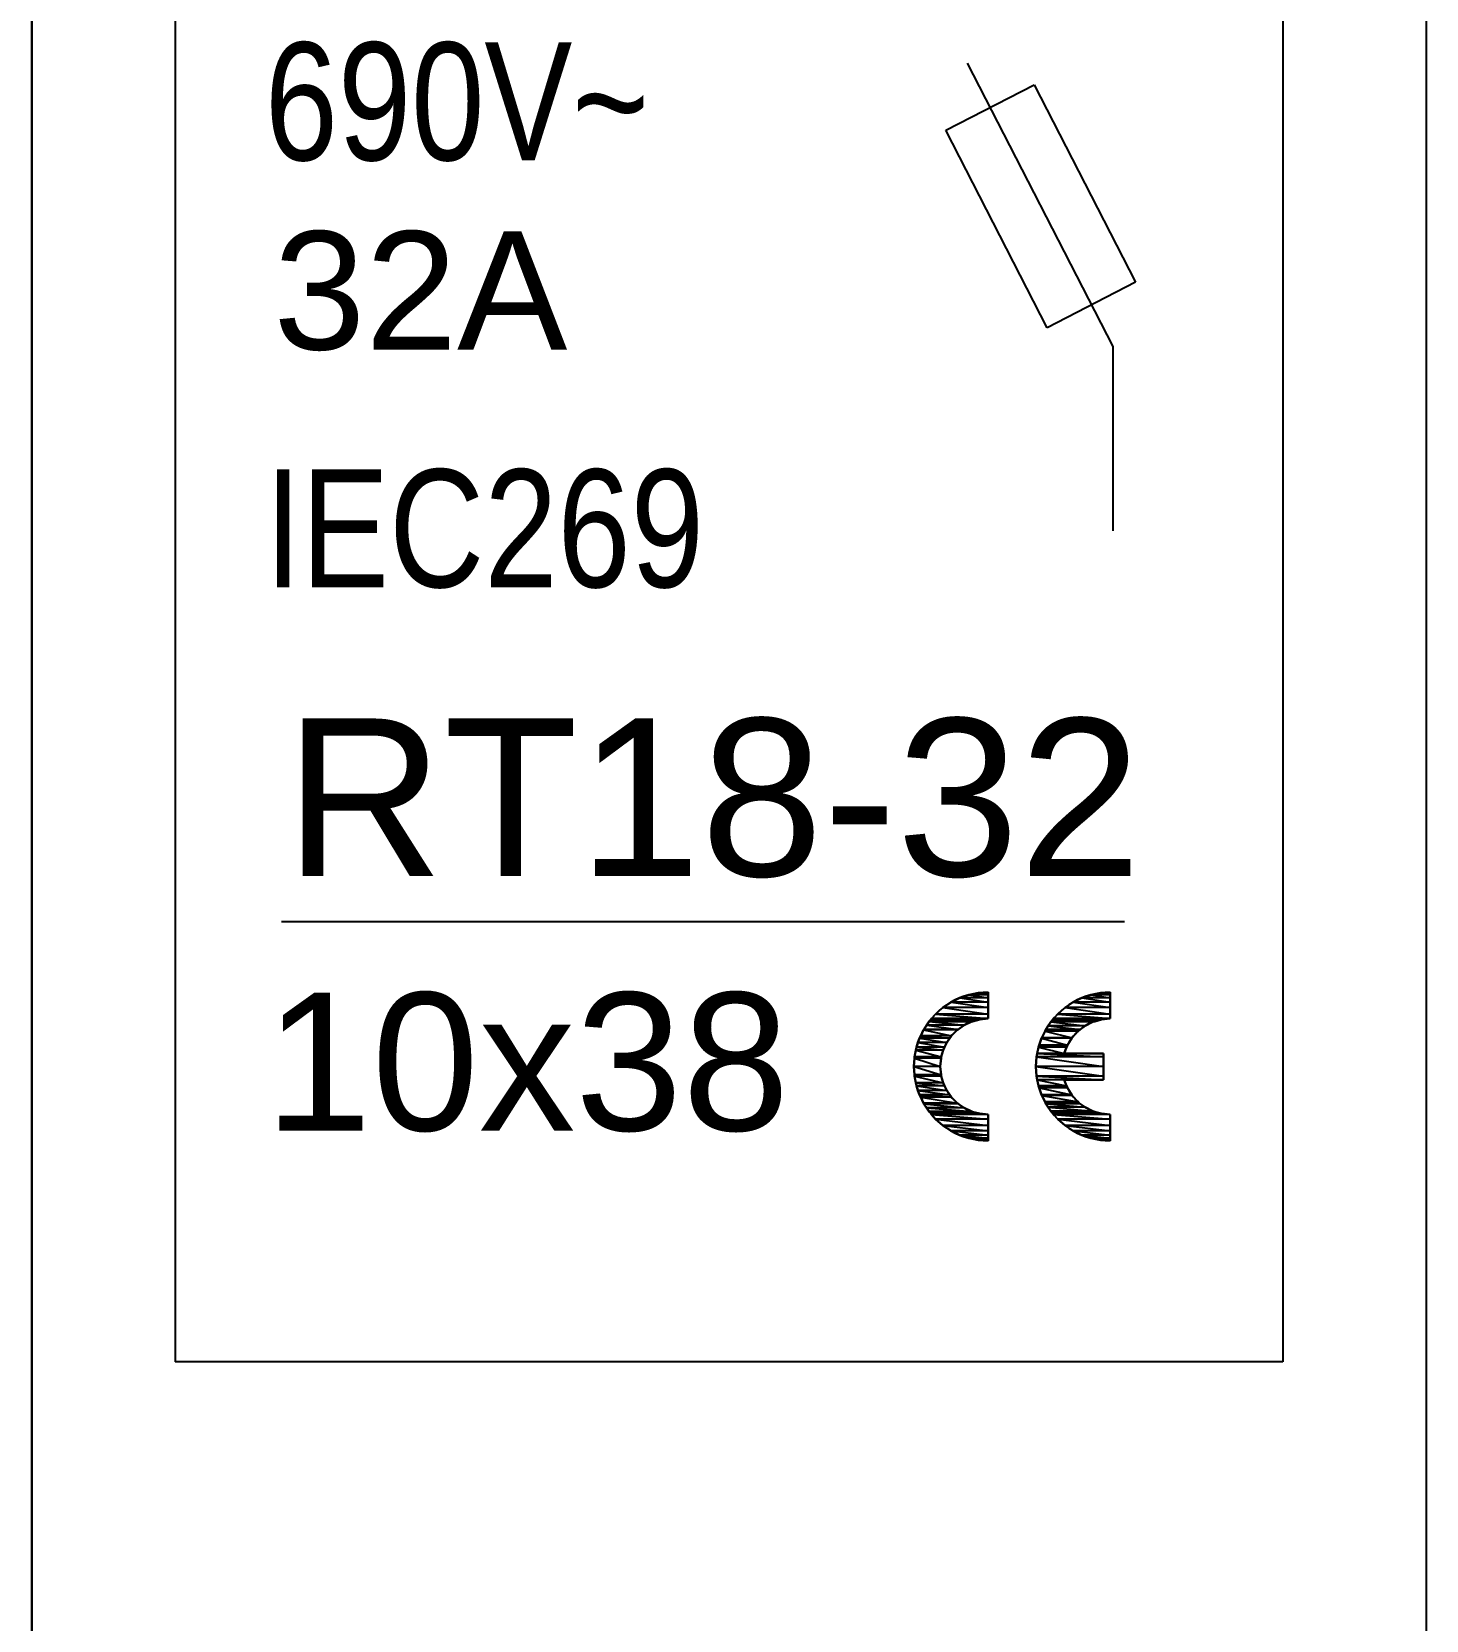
# Model space of a CAD drawing. Header units: millimetres. Extents: x 173893 to 258446, y -176540 to -123824.
# Drawn here: x 197150.57 to 197168.54, y -139303.02 to -139282.55 of the extents above; entities that cross this region are included whole.
import ezdxf

# ---------------------------------------------------------------- set-up
doc = ezdxf.new("R2010")
doc.units = ezdxf.units.MM
doc.header["$LTSCALE"] = 3
doc.layers.add('DUT', color=7, linetype='Continuous')
doc.styles.add('Arial', font='arial.ttf')

msp = doc.modelspace()

# ---------------------------------------------------------------- linework, layer by layer
for p, q in [((197150.565, -139240.659), (197150.565, -139320.141)), ((197150.565, -139320.141), (197150.565, -139240.659)), ((197168.537, -139240.659), (197168.537, -139320.141)), ((197152.413, -139268.301), (197152.413, -139299.688)), ((197166.69, -139268.301), (197166.69, -139299.688)), ((197162.621, -139282.951), (197164.498, -139286.604)), ((197162.344, -139283.813), (197163.484, -139283.228)), ((197163.484, -139283.228), (197164.792, -139285.775)), ((197163.652, -139286.36), (197162.344, -139283.813)), ((197164.792, -139285.775), (197163.652, -139286.36)), ((197164.498, -139286.604), (197164.498, -139288.978)), ((197153.783, -139294.01), (197164.647, -139294.01)), ((197162.412, -139295.052), (197162.36, -139295.085)), ((197162.467, -139295.023), (197162.412, -139295.052)), ((197162.523, -139294.997), (197162.467, -139295.023)), ((197162.581, -139294.975), (197162.523, -139294.997)), ((197162.641, -139294.957), (197162.581, -139294.975)), ((197162.702, -139294.943), (197162.641, -139294.957)), ((197162.764, -139294.933), (197162.702, -139294.943)), ((197162.827, -139294.926), (197162.764, -139294.933)), ((197162.891, -139294.924), (197162.827, -139294.926)), ((197162.891, -139294.924), (197162.891, -139294.924)), ((197163.986, -139295.052), (197163.933, -139295.085)), ((197164.04, -139295.023), (197163.986, -139295.052)), ((197164.097, -139294.997), (197164.04, -139295.023)), ((197164.155, -139294.975), (197164.097, -139294.997)), ((197164.215, -139294.957), (197164.155, -139294.975)), ((197164.275, -139294.943), (197164.215, -139294.957)), ((197164.338, -139294.933), (197164.275, -139294.943)), ((197164.401, -139294.926), (197164.338, -139294.933)), ((197164.464, -139294.924), (197164.401, -139294.926)), ((197164.464, -139294.924), (197164.464, -139294.924)), ((197162.173, -139295.248), (197162.133, -139295.297)), ((197162.216, -139295.203), (197162.173, -139295.248)), ((197162.261, -139295.16), (197162.216, -139295.203)), ((197162.309, -139295.121), (197162.261, -139295.16)), ((197162.36, -139295.085), (197162.309, -139295.121)), ((197163.746, -139295.248), (197163.706, -139295.297)), ((197163.789, -139295.203), (197163.746, -139295.248)), ((197163.835, -139295.16), (197163.789, -139295.203)), ((197163.883, -139295.121), (197163.835, -139295.16)), ((197163.933, -139295.085), (197163.883, -139295.121)), ((197162.032, -139295.459), (197162.006, -139295.517)), ((197162.062, -139295.403), (197162.032, -139295.459)), ((197162.096, -139295.348), (197162.062, -139295.403)), ((197162.062, -139295.403), (197162.062, -139295.403)), ((197162.133, -139295.297), (197162.096, -139295.348)), ((197162.456, -139295.444), (197162.428, -139295.473)), ((197162.485, -139295.417), (197162.456, -139295.444)), ((197162.516, -139295.391), (197162.485, -139295.417)), ((197162.549, -139295.368), (197162.516, -139295.391)), ((197162.583, -139295.347), (197162.549, -139295.368)), ((197162.618, -139295.328), (197162.583, -139295.347)), ((197162.654, -139295.312), (197162.618, -139295.328)), ((197162.692, -139295.297), (197162.654, -139295.312)), ((197162.73, -139295.286), (197162.692, -139295.297)), ((197162.769, -139295.276), (197162.73, -139295.286)), ((197162.809, -139295.27), (197162.769, -139295.276)), ((197162.85, -139295.266), (197162.809, -139295.27)), ((197162.891, -139295.264), (197162.85, -139295.266)), ((197162.891, -139295.264), (197162.891, -139295.264)), ((197163.606, -139295.459), (197163.579, -139295.517)), ((197163.636, -139295.403), (197163.606, -139295.459)), ((197163.669, -139295.348), (197163.636, -139295.403)), ((197163.636, -139295.403), (197163.636, -139295.403)), ((197163.706, -139295.297), (197163.669, -139295.348)), ((197164.02, -139295.453), (197163.987, -139295.49)), ((197164.055, -139295.419), (197164.02, -139295.453)), ((197164.093, -139295.389), (197164.055, -139295.419)), ((197164.133, -139295.361), (197164.093, -139295.389)), ((197164.176, -139295.336), (197164.133, -139295.361)), ((197164.22, -139295.315), (197164.176, -139295.336)), ((197164.266, -139295.297), (197164.22, -139295.315)), ((197164.314, -139295.283), (197164.266, -139295.297)), ((197164.363, -139295.273), (197164.314, -139295.283)), ((197164.413, -139295.266), (197164.363, -139295.273)), ((197164.464, -139295.264), (197164.413, -139295.266)), ((197164.464, -139295.264), (197164.464, -139295.264)), ((197161.966, -139295.635), (197161.952, -139295.696)), ((197161.984, -139295.575), (197161.966, -139295.635)), ((197162.006, -139295.517), (197161.984, -139295.575)), ((197162.321, -139295.646), (197162.306, -139295.684)), ((197162.337, -139295.609), (197162.321, -139295.646)), ((197162.357, -139295.573), (197162.337, -139295.609)), ((197162.379, -139295.538), (197162.357, -139295.573)), ((197162.357, -139295.573), (197162.357, -139295.573)), ((197162.402, -139295.505), (197162.379, -139295.538)), ((197162.428, -139295.473), (197162.402, -139295.505)), ((197163.539, -139295.635), (197163.525, -139295.696)), ((197163.557, -139295.575), (197163.539, -139295.635)), ((197163.579, -139295.517), (197163.557, -139295.575)), ((197163.888, -139295.662), (197163.872, -139295.711)), ((197163.908, -139295.616), (197163.888, -139295.662)), ((197163.931, -139295.571), (197163.908, -139295.616)), ((197163.958, -139295.53), (197163.931, -139295.571)), ((197163.987, -139295.49), (197163.958, -139295.53)), ((197161.936, -139295.819), (197161.934, -139295.881)), ((197161.942, -139295.757), (197161.936, -139295.819)), ((197161.952, -139295.696), (197161.942, -139295.757)), ((197162.276, -139295.841), (197162.274, -139295.881)), ((197162.279, -139295.801), (197162.276, -139295.841)), ((197162.286, -139295.762), (197162.279, -139295.801)), ((197162.295, -139295.723), (197162.286, -139295.762)), ((197162.306, -139295.684), (197162.295, -139295.723)), ((197163.509, -139295.819), (197163.508, -139295.881)), ((197163.515, -139295.757), (197163.509, -139295.819)), ((197163.525, -139295.696), (197163.515, -139295.757)), ((197163.872, -139295.711), (197164.379, -139295.711)), ((197164.379, -139295.711), (197164.379, -139296.051)), ((197161.934, -139295.881), (197161.936, -139295.943)), ((197161.936, -139295.943), (197161.942, -139296.005)), ((197161.942, -139296.005), (197161.952, -139296.066)), ((197161.952, -139296.066), (197161.966, -139296.127)), ((197162.274, -139295.881), (197162.276, -139295.921)), ((197162.276, -139295.921), (197162.279, -139295.961)), ((197162.279, -139295.961), (197162.286, -139296)), ((197162.286, -139296), (197162.295, -139296.039)), ((197162.295, -139296.039), (197162.306, -139296.078)), ((197162.306, -139296.078), (197162.321, -139296.116)), ((197163.508, -139295.881), (197163.509, -139295.943)), ((197163.509, -139295.943), (197163.515, -139296.005)), ((197163.515, -139296.005), (197163.525, -139296.066)), ((197163.525, -139296.066), (197163.539, -139296.127)), ((197163.872, -139296.051), (197164.379, -139296.051)), ((197163.872, -139296.051), (197163.872, -139296.051)), ((197163.872, -139296.051), (197163.888, -139296.1)), ((197161.966, -139296.127), (197161.984, -139296.186)), ((197161.984, -139296.186), (197162.006, -139296.245)), ((197162.006, -139296.245), (197162.032, -139296.303)), ((197162.321, -139296.116), (197162.337, -139296.153)), ((197162.337, -139296.153), (197162.357, -139296.189)), ((197162.357, -139296.189), (197162.357, -139296.189)), ((197162.357, -139296.189), (197162.379, -139296.224)), ((197162.379, -139296.224), (197162.402, -139296.257)), ((197162.402, -139296.257), (197162.428, -139296.288)), ((197163.539, -139296.127), (197163.557, -139296.186)), ((197163.557, -139296.186), (197163.579, -139296.245)), ((197163.579, -139296.245), (197163.606, -139296.303)), ((197163.888, -139296.1), (197163.908, -139296.146)), ((197163.908, -139296.146), (197163.931, -139296.19)), ((197163.931, -139296.19), (197163.958, -139296.232)), ((197163.958, -139296.232), (197163.987, -139296.272)), ((197163.987, -139296.272), (197164.02, -139296.309)), ((197162.032, -139296.303), (197162.062, -139296.36)), ((197162.062, -139296.36), (197162.062, -139296.36)), ((197162.062, -139296.36), (197162.096, -139296.414)), ((197162.096, -139296.414), (197162.133, -139296.465)), ((197162.133, -139296.465), (197162.173, -139296.514)), ((197162.428, -139296.288), (197162.456, -139296.318)), ((197162.456, -139296.318), (197162.485, -139296.345)), ((197162.485, -139296.345), (197162.516, -139296.371)), ((197162.516, -139296.371), (197162.549, -139296.394)), ((197162.549, -139296.394), (197162.583, -139296.415)), ((197162.583, -139296.415), (197162.618, -139296.434)), ((197162.618, -139296.434), (197162.654, -139296.45)), ((197162.654, -139296.45), (197162.692, -139296.464)), ((197162.692, -139296.464), (197162.73, -139296.476)), ((197162.73, -139296.476), (197162.769, -139296.485)), ((197162.769, -139296.485), (197162.809, -139296.492)), ((197163.606, -139296.303), (197163.636, -139296.36)), ((197163.636, -139296.36), (197163.636, -139296.36)), ((197163.636, -139296.36), (197163.669, -139296.414)), ((197163.669, -139296.414), (197163.706, -139296.465)), ((197163.706, -139296.465), (197163.746, -139296.514)), ((197164.02, -139296.309), (197164.055, -139296.342)), ((197164.055, -139296.342), (197164.093, -139296.374)), ((197164.093, -139296.374), (197164.133, -139296.401)), ((197164.133, -139296.401), (197164.176, -139296.426)), ((197164.176, -139296.426), (197164.22, -139296.447)), ((197164.22, -139296.447), (197164.266, -139296.465)), ((197164.266, -139296.465), (197164.314, -139296.479)), ((197164.314, -139296.479), (197164.363, -139296.489)), ((197162.173, -139296.514), (197162.216, -139296.559)), ((197162.216, -139296.559), (197162.261, -139296.601)), ((197162.261, -139296.601), (197162.309, -139296.641)), ((197162.309, -139296.641), (197162.36, -139296.677)), ((197162.36, -139296.677), (197162.412, -139296.71)), ((197162.809, -139296.492), (197162.85, -139296.496)), ((197162.85, -139296.496), (197162.891, -139296.498)), ((197163.746, -139296.514), (197163.789, -139296.559)), ((197163.789, -139296.559), (197163.835, -139296.601)), ((197163.835, -139296.601), (197163.883, -139296.641)), ((197163.883, -139296.641), (197163.933, -139296.677)), ((197163.933, -139296.677), (197163.986, -139296.71)), ((197164.363, -139296.489), (197164.413, -139296.496)), ((197164.413, -139296.496), (197164.464, -139296.498)), ((197162.412, -139296.71), (197162.467, -139296.739)), ((197162.467, -139296.739), (197162.523, -139296.765)), ((197162.523, -139296.765), (197162.581, -139296.786)), ((197162.581, -139296.786), (197162.641, -139296.805)), ((197162.641, -139296.805), (197162.702, -139296.819)), ((197162.702, -139296.819), (197162.764, -139296.829)), ((197162.764, -139296.829), (197162.827, -139296.836)), ((197162.827, -139296.836), (197162.891, -139296.838)), ((197163.986, -139296.71), (197164.04, -139296.739)), ((197164.04, -139296.739), (197164.097, -139296.765)), ((197164.097, -139296.765), (197164.155, -139296.786)), ((197164.155, -139296.786), (197164.215, -139296.805)), ((197164.215, -139296.805), (197164.275, -139296.819)), ((197164.275, -139296.819), (197164.338, -139296.829)), ((197164.338, -139296.829), (197164.401, -139296.836)), ((197164.401, -139296.836), (197164.464, -139296.838)), ((197166.69, -139299.688), (197152.413, -139299.688))]:
    msp.add_line(p, q)
at = {"color": 251}
for p, q in [((197162.309, -139295.122), (197162.413, -139295.052)), ((197162.413, -139295.052), (197162.309, -139295.122)), ((197162.413, -139295.052), (197162.525, -139294.997)), ((197162.525, -139294.997), (197162.413, -139295.052)), ((197162.891, -139295.052), (197162.413, -139295.052)), ((197162.413, -139295.052), (197162.891, -139295.122)), ((197162.413, -139295.052), (197162.891, -139295.122)), ((197162.891, -139295.052), (197162.413, -139295.052)), ((197162.525, -139294.997), (197162.643, -139294.957)), ((197162.643, -139294.957), (197162.525, -139294.997)), ((197162.891, -139294.997), (197162.525, -139294.997)), ((197162.525, -139294.997), (197162.891, -139295.052)), ((197162.525, -139294.997), (197162.891, -139295.052)), ((197162.891, -139294.997), (197162.525, -139294.997)), ((197162.643, -139294.957), (197162.766, -139294.932)), ((197162.766, -139294.932), (197162.643, -139294.957)), ((197162.891, -139294.957), (197162.643, -139294.957)), ((197162.643, -139294.957), (197162.891, -139294.997)), ((197162.643, -139294.957), (197162.891, -139294.997)), ((197162.891, -139294.957), (197162.643, -139294.957)), ((197162.766, -139294.932), (197162.891, -139294.924)), ((197162.891, -139294.924), (197162.766, -139294.932)), ((197162.891, -139294.932), (197162.766, -139294.932)), ((197162.766, -139294.932), (197162.891, -139294.957)), ((197162.766, -139294.932), (197162.891, -139294.957)), ((197162.891, -139294.932), (197162.766, -139294.932)), ((197162.891, -139294.924), (197162.891, -139294.932)), ((197162.891, -139294.932), (197162.891, -139294.924)), ((197162.891, -139294.957), (197162.891, -139294.932)), ((197162.891, -139294.932), (197162.891, -139294.957)), ((197162.891, -139294.997), (197162.891, -139294.957)), ((197162.891, -139294.957), (197162.891, -139294.997)), ((197162.891, -139295.052), (197162.891, -139294.997)), ((197162.891, -139294.997), (197162.891, -139295.052)), ((197162.891, -139295.122), (197162.891, -139295.052)), ((197162.891, -139295.052), (197162.891, -139295.122)), ((197163.882, -139295.122), (197163.986, -139295.052)), ((197163.986, -139295.052), (197163.882, -139295.122)), ((197163.986, -139295.052), (197164.098, -139294.997)), ((197164.098, -139294.997), (197163.986, -139295.052)), ((197164.464, -139295.052), (197163.986, -139295.052)), ((197163.986, -139295.052), (197164.464, -139295.122)), ((197163.986, -139295.052), (197164.464, -139295.122)), ((197164.464, -139295.052), (197163.986, -139295.052)), ((197164.098, -139294.997), (197164.217, -139294.957)), ((197164.217, -139294.957), (197164.098, -139294.997)), ((197164.464, -139294.997), (197164.098, -139294.997)), ((197164.098, -139294.997), (197164.464, -139295.052)), ((197164.098, -139294.997), (197164.464, -139295.052)), ((197164.464, -139294.997), (197164.098, -139294.997)), ((197164.217, -139294.957), (197164.34, -139294.932)), ((197164.34, -139294.932), (197164.217, -139294.957)), ((197164.464, -139294.957), (197164.217, -139294.957)), ((197164.217, -139294.957), (197164.464, -139294.997)), ((197164.217, -139294.957), (197164.464, -139294.997)), ((197164.464, -139294.957), (197164.217, -139294.957)), ((197164.34, -139294.932), (197164.464, -139294.924)), ((197164.464, -139294.924), (197164.34, -139294.932)), ((197164.464, -139294.932), (197164.34, -139294.932)), ((197164.34, -139294.932), (197164.464, -139294.957)), ((197164.34, -139294.932), (197164.464, -139294.957)), ((197164.464, -139294.932), (197164.34, -139294.932)), ((197164.464, -139294.924), (197164.464, -139294.932)), ((197164.464, -139294.932), (197164.464, -139294.924)), ((197164.464, -139294.957), (197164.464, -139294.932)), ((197164.464, -139294.932), (197164.464, -139294.957)), ((197164.464, -139294.997), (197164.464, -139294.957)), ((197164.464, -139294.957), (197164.464, -139294.997)), ((197164.464, -139295.052), (197164.464, -139294.997)), ((197164.464, -139294.997), (197164.464, -139295.052)), ((197164.464, -139295.122), (197164.464, -139295.052)), ((197164.464, -139295.052), (197164.464, -139295.122)), ((197162.162, -139295.264), (197162.214, -139295.205)), ((197162.214, -139295.205), (197162.162, -139295.264)), ((197162.214, -139295.205), (197162.309, -139295.122)), ((197162.309, -139295.122), (197162.214, -139295.205)), ((197162.891, -139295.205), (197162.214, -139295.205)), ((197162.214, -139295.205), (197162.891, -139295.264)), ((197162.214, -139295.205), (197162.891, -139295.264)), ((197162.891, -139295.205), (197162.214, -139295.205)), ((197162.891, -139295.122), (197162.309, -139295.122)), ((197162.309, -139295.122), (197162.891, -139295.205)), ((197162.309, -139295.122), (197162.891, -139295.205)), ((197162.891, -139295.122), (197162.309, -139295.122)), ((197162.891, -139295.205), (197162.891, -139295.122)), ((197162.891, -139295.122), (197162.891, -139295.205)), ((197162.891, -139295.264), (197162.891, -139295.205)), ((197162.891, -139295.205), (197162.891, -139295.264)), ((197163.735, -139295.264), (197163.788, -139295.205)), ((197163.788, -139295.205), (197163.735, -139295.264)), ((197163.788, -139295.205), (197163.882, -139295.122)), ((197163.882, -139295.122), (197163.788, -139295.205)), ((197164.464, -139295.205), (197163.788, -139295.205)), ((197163.788, -139295.205), (197164.464, -139295.264)), ((197163.788, -139295.205), (197164.464, -139295.264)), ((197164.464, -139295.205), (197163.788, -139295.205)), ((197164.464, -139295.122), (197163.882, -139295.122)), ((197163.882, -139295.122), (197164.464, -139295.205)), ((197163.882, -139295.122), (197164.464, -139295.205)), ((197164.464, -139295.122), (197163.882, -139295.122)), ((197164.464, -139295.205), (197164.464, -139295.122)), ((197164.464, -139295.122), (197164.464, -139295.205)), ((197164.464, -139295.264), (197164.464, -139295.205)), ((197164.464, -139295.205), (197164.464, -139295.264)), ((197162.022, -139295.485), (197162.059, -139295.409)), ((197162.059, -139295.409), (197162.022, -139295.485)), ((197162.059, -139295.409), (197162.062, -139295.403)), ((197162.062, -139295.403), (197162.059, -139295.409)), ((197162.495, -139295.409), (197162.059, -139295.409)), ((197162.059, -139295.409), (197162.419, -139295.485)), ((197162.059, -139295.409), (197162.419, -139295.485)), ((197162.495, -139295.409), (197162.059, -139295.409)), ((197162.062, -139295.403), (197162.1, -139295.347)), ((197162.1, -139295.347), (197162.062, -139295.403)), ((197162.503, -139295.403), (197162.062, -139295.403)), ((197162.062, -139295.403), (197162.495, -139295.409)), ((197162.062, -139295.403), (197162.495, -139295.409)), ((197162.503, -139295.403), (197162.062, -139295.403)), ((197162.1, -139295.347), (197162.13, -139295.302)), ((197162.13, -139295.302), (197162.1, -139295.347)), ((197162.583, -139295.347), (197162.1, -139295.347)), ((197162.1, -139295.347), (197162.503, -139295.403)), ((197162.1, -139295.347), (197162.503, -139295.403)), ((197162.583, -139295.347), (197162.1, -139295.347)), ((197162.13, -139295.302), (197162.132, -139295.299)), ((197162.132, -139295.299), (197162.13, -139295.302)), ((197162.68, -139295.302), (197162.13, -139295.302)), ((197162.13, -139295.302), (197162.583, -139295.347)), ((197162.13, -139295.302), (197162.583, -139295.347)), ((197162.68, -139295.302), (197162.13, -139295.302)), ((197162.132, -139295.299), (197162.154, -139295.274)), ((197162.154, -139295.274), (197162.132, -139295.299)), ((197162.691, -139295.299), (197162.132, -139295.299)), ((197162.132, -139295.299), (197162.68, -139295.302)), ((197162.132, -139295.299), (197162.68, -139295.302)), ((197162.691, -139295.299), (197162.132, -139295.299)), ((197162.154, -139295.274), (197162.162, -139295.264)), ((197162.162, -139295.264), (197162.154, -139295.274)), ((197162.784, -139295.274), (197162.154, -139295.274)), ((197162.154, -139295.274), (197162.691, -139295.299)), ((197162.154, -139295.274), (197162.691, -139295.299)), ((197162.784, -139295.274), (197162.154, -139295.274)), ((197162.891, -139295.264), (197162.162, -139295.264)), ((197162.162, -139295.264), (197162.784, -139295.274)), ((197162.162, -139295.264), (197162.784, -139295.274)), ((197162.891, -139295.264), (197162.162, -139295.264)), ((197162.419, -139295.485), (197162.495, -139295.409)), ((197162.495, -139295.409), (197162.419, -139295.485)), ((197162.495, -139295.409), (197162.503, -139295.403)), ((197162.503, -139295.403), (197162.495, -139295.409)), ((197162.503, -139295.403), (197162.583, -139295.347)), ((197162.583, -139295.347), (197162.503, -139295.403)), ((197162.583, -139295.347), (197162.68, -139295.302)), ((197162.68, -139295.302), (197162.583, -139295.347)), ((197162.68, -139295.302), (197162.691, -139295.299)), ((197162.691, -139295.299), (197162.68, -139295.302)), ((197162.691, -139295.299), (197162.784, -139295.274)), ((197162.784, -139295.274), (197162.691, -139295.299)), ((197162.784, -139295.274), (197162.891, -139295.264)), ((197162.891, -139295.264), (197162.784, -139295.274)), ((197163.584, -139295.509), (197163.625, -139295.425)), ((197163.625, -139295.425), (197163.584, -139295.509)), ((197163.625, -139295.425), (197163.636, -139295.403)), ((197163.636, -139295.403), (197163.625, -139295.425)), ((197164.05, -139295.425), (197163.625, -139295.425)), ((197163.625, -139295.425), (197163.973, -139295.509)), ((197163.625, -139295.425), (197163.973, -139295.509)), ((197164.05, -139295.425), (197163.625, -139295.425)), ((197163.636, -139295.403), (197163.667, -139295.357)), ((197163.667, -139295.357), (197163.636, -139295.403)), ((197164.079, -139295.403), (197163.636, -139295.403)), ((197163.636, -139295.403), (197164.05, -139295.425)), ((197163.636, -139295.403), (197164.05, -139295.425)), ((197164.079, -139295.403), (197163.636, -139295.403)), ((197163.667, -139295.357), (197163.7, -139295.306)), ((197163.7, -139295.306), (197163.667, -139295.357)), ((197164.14, -139295.357), (197163.667, -139295.357)), ((197163.667, -139295.357), (197164.079, -139295.403)), ((197163.667, -139295.357), (197164.079, -139295.403)), ((197164.14, -139295.357), (197163.667, -139295.357)), ((197163.7, -139295.306), (197163.705, -139295.299)), ((197163.705, -139295.299), (197163.7, -139295.306)), ((197164.242, -139295.306), (197163.7, -139295.306)), ((197163.7, -139295.306), (197164.14, -139295.357)), ((197163.7, -139295.306), (197164.14, -139295.357)), ((197164.242, -139295.306), (197163.7, -139295.306)), ((197163.705, -139295.299), (197163.726, -139295.275)), ((197163.726, -139295.275), (197163.705, -139295.299)), ((197164.268, -139295.299), (197163.705, -139295.299)), ((197163.705, -139295.299), (197164.242, -139295.306)), ((197163.705, -139295.299), (197164.242, -139295.306)), ((197164.268, -139295.299), (197163.705, -139295.299)), ((197163.726, -139295.275), (197163.735, -139295.264)), ((197163.735, -139295.264), (197163.726, -139295.275)), ((197164.351, -139295.275), (197163.726, -139295.275)), ((197163.726, -139295.275), (197164.268, -139295.299)), ((197163.726, -139295.275), (197164.268, -139295.299)), ((197164.351, -139295.275), (197163.726, -139295.275)), ((197164.464, -139295.264), (197163.735, -139295.264)), ((197163.735, -139295.264), (197164.351, -139295.275)), ((197163.735, -139295.264), (197164.351, -139295.275)), ((197164.464, -139295.264), (197163.735, -139295.264)), ((197163.973, -139295.509), (197164.05, -139295.425)), ((197164.05, -139295.425), (197163.973, -139295.509)), ((197164.05, -139295.425), (197164.079, -139295.403)), ((197164.079, -139295.403), (197164.05, -139295.425)), ((197164.079, -139295.403), (197164.14, -139295.357)), ((197164.14, -139295.357), (197164.079, -139295.403)), ((197164.14, -139295.357), (197164.242, -139295.306)), ((197164.242, -139295.306), (197164.14, -139295.357)), ((197164.242, -139295.306), (197164.268, -139295.299)), ((197164.268, -139295.299), (197164.242, -139295.306)), ((197164.268, -139295.299), (197164.351, -139295.275)), ((197164.351, -139295.275), (197164.268, -139295.299)), ((197164.351, -139295.275), (197164.464, -139295.264)), ((197164.464, -139295.264), (197164.351, -139295.275)), ((197161.959, -139295.67), (197161.967, -139295.633)), ((197161.967, -139295.633), (197161.959, -139295.67)), ((197161.967, -139295.633), (197161.987, -139295.573)), ((197161.987, -139295.573), (197161.967, -139295.633)), ((197162.329, -139295.633), (197161.967, -139295.633)), ((197161.967, -139295.633), (197162.312, -139295.67)), ((197161.967, -139295.633), (197162.312, -139295.67)), ((197162.329, -139295.633), (197161.967, -139295.633)), ((197161.987, -139295.573), (197162.007, -139295.515)), ((197162.007, -139295.515), (197161.987, -139295.573)), ((197162.357, -139295.573), (197161.987, -139295.573)), ((197161.987, -139295.573), (197162.329, -139295.633)), ((197161.987, -139295.573), (197162.329, -139295.633)), ((197162.357, -139295.573), (197161.987, -139295.573)), ((197162.007, -139295.515), (197162.022, -139295.485)), ((197162.022, -139295.485), (197162.007, -139295.515)), ((197162.397, -139295.515), (197162.007, -139295.515)), ((197162.007, -139295.515), (197162.357, -139295.573)), ((197162.007, -139295.515), (197162.357, -139295.573)), ((197162.397, -139295.515), (197162.007, -139295.515)), ((197162.419, -139295.485), (197162.022, -139295.485)), ((197162.022, -139295.485), (197162.397, -139295.515)), ((197162.022, -139295.485), (197162.397, -139295.515)), ((197162.419, -139295.485), (197162.022, -139295.485)), ((197162.312, -139295.67), (197162.329, -139295.633)), ((197162.329, -139295.633), (197162.312, -139295.67)), ((197162.329, -139295.633), (197162.357, -139295.573)), ((197162.357, -139295.573), (197162.329, -139295.633)), ((197162.357, -139295.573), (197162.397, -139295.515)), ((197162.397, -139295.515), (197162.357, -139295.573)), ((197162.397, -139295.515), (197162.419, -139295.485)), ((197162.419, -139295.485), (197162.397, -139295.515)), ((197163.525, -139295.711), (197163.54, -139295.633)), ((197163.54, -139295.633), (197163.525, -139295.711)), ((197163.54, -139295.633), (197163.55, -139295.605)), ((197163.55, -139295.605), (197163.54, -139295.633)), ((197163.902, -139295.633), (197163.54, -139295.633)), ((197163.54, -139295.633), (197163.872, -139295.711)), ((197163.54, -139295.633), (197163.872, -139295.711)), ((197163.902, -139295.633), (197163.54, -139295.633)), ((197163.55, -139295.605), (197163.58, -139295.515)), ((197163.58, -139295.515), (197163.55, -139295.605)), ((197163.913, -139295.605), (197163.55, -139295.605)), ((197163.55, -139295.605), (197163.902, -139295.633)), ((197163.55, -139295.605), (197163.902, -139295.633)), ((197163.913, -139295.605), (197163.55, -139295.605)), ((197163.58, -139295.515), (197163.584, -139295.509)), ((197163.584, -139295.509), (197163.58, -139295.515)), ((197163.969, -139295.515), (197163.58, -139295.515)), ((197163.58, -139295.515), (197163.913, -139295.605)), ((197163.58, -139295.515), (197163.913, -139295.605)), ((197163.969, -139295.515), (197163.58, -139295.515)), ((197163.973, -139295.509), (197163.584, -139295.509)), ((197163.584, -139295.509), (197163.969, -139295.515)), ((197163.584, -139295.509), (197163.969, -139295.515)), ((197163.973, -139295.509), (197163.584, -139295.509)), ((197163.872, -139295.711), (197163.902, -139295.633)), ((197163.902, -139295.633), (197163.872, -139295.711)), ((197163.902, -139295.633), (197163.913, -139295.605)), ((197163.913, -139295.605), (197163.902, -139295.633)), ((197163.913, -139295.605), (197163.969, -139295.515)), ((197163.969, -139295.515), (197163.913, -139295.605)), ((197163.969, -139295.515), (197163.973, -139295.509)), ((197163.973, -139295.509), (197163.969, -139295.515)), ((197161.934, -139295.881), (197161.941, -139295.774)), ((197161.941, -139295.774), (197161.934, -139295.881)), ((197161.941, -139295.774), (197161.942, -139295.756)), ((197161.942, -139295.756), (197161.941, -139295.774)), ((197162.284, -139295.774), (197161.941, -139295.774)), ((197161.941, -139295.774), (197162.274, -139295.881)), ((197161.941, -139295.774), (197162.274, -139295.881)), ((197162.284, -139295.774), (197161.941, -139295.774)), ((197161.942, -139295.756), (197161.959, -139295.67)), ((197161.959, -139295.67), (197161.942, -139295.756)), ((197162.288, -139295.756), (197161.942, -139295.756)), ((197161.942, -139295.756), (197162.284, -139295.774)), ((197161.942, -139295.756), (197162.284, -139295.774)), ((197162.288, -139295.756), (197161.942, -139295.756)), ((197162.312, -139295.67), (197161.959, -139295.67)), ((197161.959, -139295.67), (197162.288, -139295.756)), ((197161.959, -139295.67), (197162.288, -139295.756)), ((197162.312, -139295.67), (197161.959, -139295.67)), ((197162.274, -139295.881), (197162.284, -139295.774)), ((197162.284, -139295.774), (197162.274, -139295.881)), ((197162.284, -139295.774), (197162.288, -139295.756)), ((197162.288, -139295.756), (197162.284, -139295.774)), ((197162.288, -139295.756), (197162.312, -139295.67)), ((197162.312, -139295.67), (197162.288, -139295.756)), ((197163.508, -139295.881), (197163.516, -139295.756)), ((197163.516, -139295.756), (197163.508, -139295.881)), ((197163.516, -139295.756), (197163.525, -139295.711)), ((197163.525, -139295.711), (197163.516, -139295.756)), ((197164.379, -139295.756), (197163.516, -139295.756)), ((197163.516, -139295.756), (197164.379, -139295.881)), ((197163.516, -139295.756), (197164.379, -139295.881)), ((197164.379, -139295.756), (197163.516, -139295.756)), ((197163.872, -139295.711), (197163.525, -139295.711)), ((197163.525, -139295.711), (197164.379, -139295.756)), ((197163.525, -139295.711), (197164.379, -139295.756)), ((197164.379, -139295.711), (197163.525, -139295.711)), ((197163.872, -139295.711), (197164.379, -139295.711)), ((197163.872, -139295.711), (197163.872, -139295.711)), ((197163.872, -139295.711), (197164.379, -139295.711)), ((197164.379, -139295.756), (197164.379, -139295.711)), ((197164.379, -139295.711), (197164.379, -139295.756)), ((197164.379, -139295.881), (197164.379, -139295.756)), ((197164.379, -139295.756), (197164.379, -139295.881)), ((197162.274, -139295.881), (197161.934, -139295.881)), ((197161.934, -139295.881), (197162.284, -139295.988)), ((197161.941, -139295.988), (197161.934, -139295.881)), ((197161.934, -139295.881), (197162.284, -139295.988)), ((197162.274, -139295.881), (197161.934, -139295.881)), ((197161.934, -139295.881), (197161.941, -139295.988)), ((197162.284, -139295.988), (197161.941, -139295.988)), ((197161.941, -139295.988), (197162.288, -139296.006)), ((197161.942, -139296.006), (197161.941, -139295.988)), ((197161.941, -139295.988), (197162.288, -139296.006)), ((197162.284, -139295.988), (197161.941, -139295.988)), ((197161.941, -139295.988), (197161.942, -139296.006)), ((197162.288, -139296.006), (197161.942, -139296.006)), ((197161.942, -139296.006), (197162.312, -139296.092)), ((197161.959, -139296.092), (197161.942, -139296.006)), ((197161.942, -139296.006), (197162.312, -139296.092)), ((197162.288, -139296.006), (197161.942, -139296.006)), ((197161.942, -139296.006), (197161.959, -139296.092)), ((197162.284, -139295.988), (197162.274, -139295.881)), ((197162.274, -139295.881), (197162.284, -139295.988)), ((197162.288, -139296.006), (197162.284, -139295.988)), ((197162.284, -139295.988), (197162.288, -139296.006)), ((197162.312, -139296.092), (197162.288, -139296.006)), ((197162.288, -139296.006), (197162.312, -139296.092)), ((197164.379, -139295.881), (197163.508, -139295.881)), ((197163.508, -139295.881), (197164.379, -139296.006)), ((197163.516, -139296.006), (197163.508, -139295.881)), ((197163.508, -139295.881), (197164.379, -139296.006)), ((197164.379, -139295.881), (197163.508, -139295.881)), ((197163.508, -139295.881), (197163.516, -139296.006)), ((197164.379, -139296.006), (197163.516, -139296.006)), ((197163.516, -139296.006), (197164.379, -139296.051)), ((197163.525, -139296.051), (197163.516, -139296.006)), ((197163.516, -139296.006), (197164.379, -139296.051)), ((197164.379, -139296.006), (197163.516, -139296.006)), ((197163.516, -139296.006), (197163.525, -139296.051)), ((197164.379, -139296.051), (197163.525, -139296.051)), ((197163.525, -139296.051), (197163.902, -139296.129)), ((197163.54, -139296.129), (197163.525, -139296.051)), ((197163.525, -139296.051), (197163.902, -139296.129)), ((197163.872, -139296.051), (197163.525, -139296.051)), ((197163.525, -139296.051), (197163.54, -139296.129)), ((197163.872, -139296.051), (197164.379, -139296.051)), ((197163.872, -139296.051), (197163.872, -139296.051)), ((197163.902, -139296.129), (197163.872, -139296.051)), ((197163.872, -139296.051), (197164.379, -139296.051)), ((197163.872, -139296.051), (197163.902, -139296.129)), ((197164.379, -139296.006), (197164.379, -139295.881)), ((197164.379, -139295.881), (197164.379, -139296.006)), ((197164.379, -139296.051), (197164.379, -139296.006)), ((197164.379, -139296.006), (197164.379, -139296.051)), ((197162.312, -139296.092), (197161.959, -139296.092)), ((197161.959, -139296.092), (197162.329, -139296.129)), ((197161.967, -139296.129), (197161.959, -139296.092)), ((197161.959, -139296.092), (197162.329, -139296.129)), ((197162.312, -139296.092), (197161.959, -139296.092)), ((197161.959, -139296.092), (197161.967, -139296.129)), ((197162.329, -139296.129), (197161.967, -139296.129)), ((197161.967, -139296.129), (197162.357, -139296.189)), ((197161.987, -139296.189), (197161.967, -139296.129)), ((197161.967, -139296.129), (197162.357, -139296.189)), ((197162.329, -139296.129), (197161.967, -139296.129)), ((197161.967, -139296.129), (197161.987, -139296.189)), ((197162.357, -139296.189), (197161.987, -139296.189)), ((197161.987, -139296.189), (197162.397, -139296.247)), ((197162.007, -139296.247), (197161.987, -139296.189)), ((197161.987, -139296.189), (197162.397, -139296.247)), ((197162.357, -139296.189), (197161.987, -139296.189)), ((197161.987, -139296.189), (197162.007, -139296.247)), ((197162.397, -139296.247), (197162.007, -139296.247)), ((197162.007, -139296.247), (197162.419, -139296.277)), ((197162.022, -139296.277), (197162.007, -139296.247)), ((197162.007, -139296.247), (197162.419, -139296.277)), ((197162.397, -139296.247), (197162.007, -139296.247)), ((197162.007, -139296.247), (197162.022, -139296.277)), ((197162.419, -139296.277), (197162.022, -139296.277)), ((197162.022, -139296.277), (197162.495, -139296.353)), ((197162.059, -139296.353), (197162.022, -139296.277)), ((197162.022, -139296.277), (197162.495, -139296.353)), ((197162.419, -139296.277), (197162.022, -139296.277)), ((197162.022, -139296.277), (197162.059, -139296.353)), ((197162.329, -139296.129), (197162.312, -139296.092)), ((197162.312, -139296.092), (197162.329, -139296.129)), ((197162.357, -139296.189), (197162.329, -139296.129)), ((197162.329, -139296.129), (197162.357, -139296.189)), ((197162.397, -139296.247), (197162.357, -139296.189)), ((197162.357, -139296.189), (197162.397, -139296.247)), ((197162.419, -139296.277), (197162.397, -139296.247)), ((197162.397, -139296.247), (197162.419, -139296.277)), ((197162.495, -139296.353), (197162.419, -139296.277)), ((197162.419, -139296.277), (197162.495, -139296.353)), ((197163.902, -139296.129), (197163.54, -139296.129)), ((197163.54, -139296.129), (197163.913, -139296.157)), ((197163.55, -139296.157), (197163.54, -139296.129)), ((197163.54, -139296.129), (197163.913, -139296.157)), ((197163.902, -139296.129), (197163.54, -139296.129)), ((197163.54, -139296.129), (197163.55, -139296.157)), ((197163.913, -139296.157), (197163.55, -139296.157)), ((197163.55, -139296.157), (197163.969, -139296.247)), ((197163.58, -139296.247), (197163.55, -139296.157)), ((197163.55, -139296.157), (197163.969, -139296.247)), ((197163.913, -139296.157), (197163.55, -139296.157)), ((197163.55, -139296.157), (197163.58, -139296.247)), ((197163.969, -139296.247), (197163.58, -139296.247)), ((197163.58, -139296.247), (197163.973, -139296.253)), ((197163.584, -139296.253), (197163.58, -139296.247)), ((197163.58, -139296.247), (197163.973, -139296.253)), ((197163.969, -139296.247), (197163.58, -139296.247)), ((197163.58, -139296.247), (197163.584, -139296.253)), ((197163.973, -139296.253), (197163.584, -139296.253)), ((197163.584, -139296.253), (197164.05, -139296.337)), ((197163.625, -139296.337), (197163.584, -139296.253)), ((197163.584, -139296.253), (197164.05, -139296.337)), ((197163.973, -139296.253), (197163.584, -139296.253)), ((197163.584, -139296.253), (197163.625, -139296.337)), ((197163.913, -139296.157), (197163.902, -139296.129)), ((197163.902, -139296.129), (197163.913, -139296.157)), ((197163.969, -139296.247), (197163.913, -139296.157)), ((197163.913, -139296.157), (197163.969, -139296.247)), ((197163.973, -139296.253), (197163.969, -139296.247)), ((197163.969, -139296.247), (197163.973, -139296.253)), ((197164.05, -139296.337), (197163.973, -139296.253)), ((197163.973, -139296.253), (197164.05, -139296.337)), ((197162.495, -139296.353), (197162.059, -139296.353)), ((197162.059, -139296.353), (197162.503, -139296.36)), ((197162.062, -139296.36), (197162.059, -139296.353)), ((197162.059, -139296.353), (197162.503, -139296.36)), ((197162.495, -139296.353), (197162.059, -139296.353)), ((197162.059, -139296.353), (197162.062, -139296.36)), ((197162.503, -139296.36), (197162.062, -139296.36)), ((197162.062, -139296.36), (197162.583, -139296.415)), ((197162.1, -139296.415), (197162.062, -139296.36)), ((197162.062, -139296.36), (197162.583, -139296.415)), ((197162.503, -139296.36), (197162.062, -139296.36)), ((197162.062, -139296.36), (197162.1, -139296.415)), ((197162.583, -139296.415), (197162.1, -139296.415)), ((197162.1, -139296.415), (197162.68, -139296.461)), ((197162.13, -139296.461), (197162.1, -139296.415)), ((197162.1, -139296.415), (197162.68, -139296.461)), ((197162.583, -139296.415), (197162.1, -139296.415)), ((197162.1, -139296.415), (197162.13, -139296.461)), ((197162.68, -139296.461), (197162.13, -139296.461)), ((197162.13, -139296.461), (197162.691, -139296.464)), ((197162.132, -139296.464), (197162.13, -139296.461)), ((197162.13, -139296.461), (197162.691, -139296.464)), ((197162.68, -139296.461), (197162.13, -139296.461)), ((197162.13, -139296.461), (197162.132, -139296.464)), ((197162.691, -139296.464), (197162.132, -139296.464)), ((197162.132, -139296.464), (197162.784, -139296.488)), ((197162.154, -139296.488), (197162.132, -139296.464)), ((197162.132, -139296.464), (197162.784, -139296.488)), ((197162.691, -139296.464), (197162.132, -139296.464)), ((197162.132, -139296.464), (197162.154, -139296.488)), ((197162.503, -139296.36), (197162.495, -139296.353)), ((197162.495, -139296.353), (197162.503, -139296.36)), ((197162.583, -139296.415), (197162.503, -139296.36)), ((197162.503, -139296.36), (197162.583, -139296.415)), ((197162.68, -139296.461), (197162.583, -139296.415)), ((197162.583, -139296.415), (197162.68, -139296.461)), ((197162.691, -139296.464), (197162.68, -139296.461)), ((197162.68, -139296.461), (197162.691, -139296.464)), ((197162.784, -139296.488), (197162.691, -139296.464)), ((197162.691, -139296.464), (197162.784, -139296.488)), ((197164.05, -139296.337), (197163.625, -139296.337)), ((197163.625, -139296.337), (197164.079, -139296.36)), ((197163.636, -139296.36), (197163.625, -139296.337)), ((197163.625, -139296.337), (197164.079, -139296.36)), ((197164.05, -139296.337), (197163.625, -139296.337)), ((197163.625, -139296.337), (197163.636, -139296.36)), ((197164.079, -139296.36), (197163.636, -139296.36)), ((197163.636, -139296.36), (197164.14, -139296.406)), ((197163.667, -139296.406), (197163.636, -139296.36)), ((197163.636, -139296.36), (197164.14, -139296.406)), ((197164.079, -139296.36), (197163.636, -139296.36)), ((197163.636, -139296.36), (197163.667, -139296.406)), ((197164.14, -139296.406), (197163.667, -139296.406)), ((197163.667, -139296.406), (197164.242, -139296.456)), ((197163.7, -139296.456), (197163.667, -139296.406)), ((197163.667, -139296.406), (197164.242, -139296.456)), ((197164.14, -139296.406), (197163.667, -139296.406)), ((197163.667, -139296.406), (197163.7, -139296.456)), ((197164.242, -139296.456), (197163.7, -139296.456)), ((197163.7, -139296.456), (197164.268, -139296.464)), ((197163.705, -139296.464), (197163.7, -139296.456)), ((197163.7, -139296.456), (197164.268, -139296.464)), ((197164.242, -139296.456), (197163.7, -139296.456)), ((197163.7, -139296.456), (197163.705, -139296.464)), ((197164.268, -139296.464), (197163.705, -139296.464)), ((197163.705, -139296.464), (197164.351, -139296.487)), ((197163.726, -139296.487), (197163.705, -139296.464)), ((197163.705, -139296.464), (197164.351, -139296.487)), ((197164.268, -139296.464), (197163.705, -139296.464)), ((197163.705, -139296.464), (197163.726, -139296.487)), ((197164.351, -139296.487), (197163.726, -139296.487)), ((197163.726, -139296.487), (197164.464, -139296.498)), ((197163.735, -139296.498), (197163.726, -139296.487)), ((197163.726, -139296.487), (197164.464, -139296.498)), ((197164.351, -139296.487), (197163.726, -139296.487)), ((197163.726, -139296.487), (197163.735, -139296.498)), ((197164.079, -139296.36), (197164.05, -139296.337)), ((197164.05, -139296.337), (197164.079, -139296.36)), ((197164.14, -139296.406), (197164.079, -139296.36)), ((197164.079, -139296.36), (197164.14, -139296.406)), ((197164.242, -139296.456), (197164.14, -139296.406)), ((197164.14, -139296.406), (197164.242, -139296.456)), ((197164.268, -139296.464), (197164.242, -139296.456)), ((197164.242, -139296.456), (197164.268, -139296.464)), ((197164.351, -139296.487), (197164.268, -139296.464)), ((197164.268, -139296.464), (197164.351, -139296.487)), ((197164.464, -139296.498), (197164.351, -139296.487)), ((197164.351, -139296.487), (197164.464, -139296.498)), ((197162.784, -139296.488), (197162.154, -139296.488)), ((197162.154, -139296.488), (197162.891, -139296.498)), ((197162.162, -139296.498), (197162.154, -139296.488)), ((197162.154, -139296.488), (197162.891, -139296.498)), ((197162.784, -139296.488), (197162.154, -139296.488)), ((197162.154, -139296.488), (197162.162, -139296.498)), ((197162.891, -139296.498), (197162.162, -139296.498)), ((197162.162, -139296.498), (197162.891, -139296.558)), ((197162.214, -139296.558), (197162.162, -139296.498)), ((197162.162, -139296.498), (197162.891, -139296.558)), ((197162.891, -139296.498), (197162.162, -139296.498)), ((197162.162, -139296.498), (197162.214, -139296.558)), ((197162.891, -139296.558), (197162.214, -139296.558)), ((197162.214, -139296.558), (197162.891, -139296.64)), ((197162.309, -139296.64), (197162.214, -139296.558)), ((197162.214, -139296.558), (197162.891, -139296.64)), ((197162.891, -139296.558), (197162.214, -139296.558)), ((197162.214, -139296.558), (197162.309, -139296.64)), ((197162.891, -139296.64), (197162.309, -139296.64)), ((197162.309, -139296.64), (197162.891, -139296.71)), ((197162.413, -139296.71), (197162.309, -139296.64)), ((197162.309, -139296.64), (197162.891, -139296.71)), ((197162.891, -139296.64), (197162.309, -139296.64)), ((197162.309, -139296.64), (197162.413, -139296.71)), ((197162.891, -139296.498), (197162.784, -139296.488)), ((197162.784, -139296.488), (197162.891, -139296.498)), ((197162.891, -139296.558), (197162.891, -139296.498)), ((197162.891, -139296.498), (197162.891, -139296.558)), ((197162.891, -139296.64), (197162.891, -139296.558)), ((197162.891, -139296.558), (197162.891, -139296.64)), ((197162.891, -139296.71), (197162.891, -139296.64)), ((197162.891, -139296.64), (197162.891, -139296.71)), ((197164.464, -139296.498), (197163.735, -139296.498)), ((197163.735, -139296.498), (197164.464, -139296.558)), ((197163.788, -139296.558), (197163.735, -139296.498)), ((197163.735, -139296.498), (197164.464, -139296.558)), ((197164.464, -139296.498), (197163.735, -139296.498)), ((197163.735, -139296.498), (197163.788, -139296.558)), ((197164.464, -139296.558), (197163.788, -139296.558)), ((197163.788, -139296.558), (197164.464, -139296.64)), ((197163.882, -139296.64), (197163.788, -139296.558)), ((197163.788, -139296.558), (197164.464, -139296.64)), ((197164.464, -139296.558), (197163.788, -139296.558)), ((197163.788, -139296.558), (197163.882, -139296.64)), ((197164.464, -139296.64), (197163.882, -139296.64)), ((197163.882, -139296.64), (197164.464, -139296.71)), ((197163.986, -139296.71), (197163.882, -139296.64)), ((197163.882, -139296.64), (197164.464, -139296.71)), ((197164.464, -139296.64), (197163.882, -139296.64)), ((197163.882, -139296.64), (197163.986, -139296.71)), ((197164.464, -139296.558), (197164.464, -139296.498)), ((197164.464, -139296.498), (197164.464, -139296.558)), ((197164.464, -139296.64), (197164.464, -139296.558)), ((197164.464, -139296.558), (197164.464, -139296.64)), ((197164.464, -139296.71), (197164.464, -139296.64)), ((197164.464, -139296.64), (197164.464, -139296.71)), ((197162.891, -139296.71), (197162.413, -139296.71)), ((197162.413, -139296.71), (197162.891, -139296.765)), ((197162.525, -139296.765), (197162.413, -139296.71)), ((197162.413, -139296.71), (197162.891, -139296.765)), ((197162.891, -139296.71), (197162.413, -139296.71)), ((197162.413, -139296.71), (197162.525, -139296.765)), ((197162.891, -139296.765), (197162.525, -139296.765)), ((197162.525, -139296.765), (197162.891, -139296.805)), ((197162.643, -139296.805), (197162.525, -139296.765)), ((197162.525, -139296.765), (197162.891, -139296.805)), ((197162.891, -139296.765), (197162.525, -139296.765)), ((197162.525, -139296.765), (197162.643, -139296.805)), ((197162.891, -139296.805), (197162.643, -139296.805)), ((197162.643, -139296.805), (197162.891, -139296.83)), ((197162.766, -139296.83), (197162.643, -139296.805)), ((197162.643, -139296.805), (197162.891, -139296.83)), ((197162.891, -139296.805), (197162.643, -139296.805)), ((197162.643, -139296.805), (197162.766, -139296.83)), ((197162.891, -139296.83), (197162.766, -139296.83)), ((197162.766, -139296.83), (197162.891, -139296.838)), ((197162.891, -139296.83), (197162.766, -139296.83)), ((197162.891, -139296.838), (197162.766, -139296.83)), ((197162.891, -139296.765), (197162.891, -139296.71)), ((197162.891, -139296.71), (197162.891, -139296.765)), ((197162.891, -139296.805), (197162.891, -139296.765)), ((197162.891, -139296.765), (197162.891, -139296.805)), ((197162.891, -139296.83), (197162.891, -139296.805)), ((197162.891, -139296.805), (197162.891, -139296.83)), ((197162.891, -139296.838), (197162.891, -139296.83)), ((197162.891, -139296.83), (197162.891, -139296.838)), ((197164.464, -139296.71), (197163.986, -139296.71)), ((197163.986, -139296.71), (197164.464, -139296.765)), ((197164.098, -139296.765), (197163.986, -139296.71)), ((197163.986, -139296.71), (197164.464, -139296.765)), ((197164.464, -139296.71), (197163.986, -139296.71)), ((197163.986, -139296.71), (197164.098, -139296.765)), ((197164.464, -139296.765), (197164.098, -139296.765)), ((197164.098, -139296.765), (197164.464, -139296.805)), ((197164.217, -139296.805), (197164.098, -139296.765)), ((197164.098, -139296.765), (197164.464, -139296.805)), ((197164.464, -139296.765), (197164.098, -139296.765)), ((197164.098, -139296.765), (197164.217, -139296.805)), ((197164.464, -139296.805), (197164.217, -139296.805)), ((197164.217, -139296.805), (197164.464, -139296.83)), ((197164.34, -139296.83), (197164.217, -139296.805)), ((197164.217, -139296.805), (197164.464, -139296.83)), ((197164.464, -139296.805), (197164.217, -139296.805)), ((197164.217, -139296.805), (197164.34, -139296.83)), ((197164.464, -139296.83), (197164.34, -139296.83)), ((197164.34, -139296.83), (197164.464, -139296.838)), ((197164.464, -139296.83), (197164.34, -139296.83)), ((197164.464, -139296.838), (197164.34, -139296.83)), ((197164.464, -139296.765), (197164.464, -139296.71)), ((197164.464, -139296.71), (197164.464, -139296.765)), ((197164.464, -139296.805), (197164.464, -139296.765)), ((197164.464, -139296.765), (197164.464, -139296.805)), ((197164.464, -139296.83), (197164.464, -139296.805)), ((197164.464, -139296.805), (197164.464, -139296.83)), ((197164.464, -139296.838), (197164.464, -139296.83)), ((197164.464, -139296.83), (197164.464, -139296.838))]:
    msp.add_line(p, q, dxfattribs=at)

# ---------------------------------------------------------------- texts
at = {"layer": 'DUT', "color": 251, "style": 'Arial', "oblique": 0, "width": 0.8}
for s, p in [('690V~', (197153.568, -139284.202)), ('IEC269', (197153.568, -139289.704))]:
    msp.add_text(s, height=1.5186, dxfattribs=at).set_placement(p)
at = {"layer": 'DUT', "color": 250, "style": 'Arial', "oblique": 0}
msp.add_text('32A', height=1.524, dxfattribs=at).set_placement((197153.68, -139286.641))
at = {"layer": 'DUT', "color": 251, "style": 'Arial', "oblique": 0}
for s, height, p in [('RT18-32', 2.032, (197153.824, -139293.427)), ('10x38', 1.778, (197153.565, -139296.706))]:
    msp.add_text(s, height=height, dxfattribs=at).set_placement(p)

doc.saveas('drawing.dxf')
